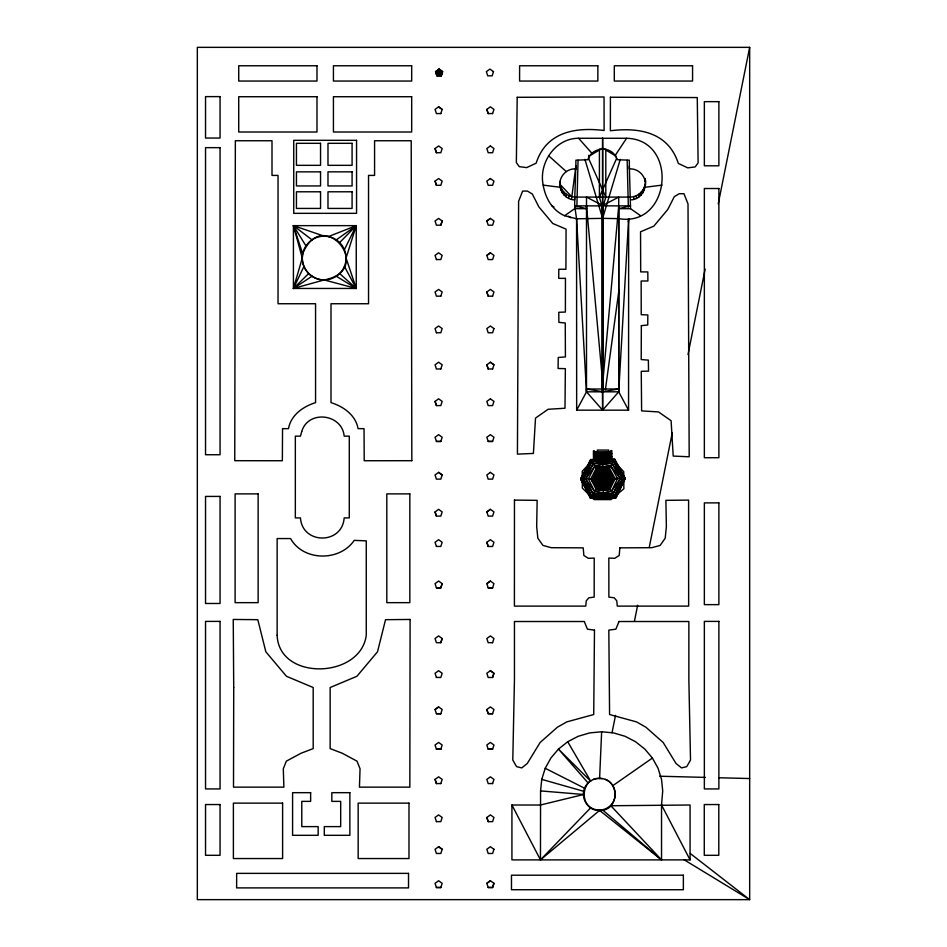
<?xml version="1.0" encoding="UTF-8"?>
<svg xmlns="http://www.w3.org/2000/svg" width="947" height="947" viewBox="0 0 947 947"><rect width="100%" height="100%" fill="white"/><g stroke="black" fill="none" stroke-linecap="round" stroke-linejoin="round"><path stroke-width="1.42" d="M618.722 218.627C670.973 227.73 678.916 139.564 626.606 138.274L578.617 138.274C555.202 138.132 538.512 163.144 543.187 185.115L560.103 187.269L559.831 181.469C558.706 190.501 565.217 199.604 574.687 199.924L575.883 166.104L571.491 199.296M560.932 190.146L560.103 184.452L571.491 196.479L574.687 197.094L630.536 197.094C639.805 196.787 647.073 187.553 645.108 178.474C647.369 188.264 641.379 199.616 630.536 199.924M562.269 192.797L562.269 189.968L560.932 187.328M564.069 195.118L564.069 192.288L562.269 189.968M566.27 197.012L566.27 194.194L564.069 192.288M568.768 198.432L568.768 195.615L566.27 194.194M628.252 221.716L628.654 218.793L628.559 410.169L576.664 410.169L586.501 391.821L576.569 218.793L574.687 205.866L630.536 205.866L618.722 208.683L630.536 208.683L640.598 215.727M559.831 184.286C559.618 175.775 567.265 168.116 575.883 168.933L575.883 166.104M618.722 389.004L601.925 391.821L618.722 205.866L618.722 389.004L586.501 389.004L586.501 391.821L602.612 410.169L618.722 391.821L628.654 218.793M543.187 185.115C545.354 197.935 552.219 210.352 564.625 215.727L574.687 208.683L586.501 208.683L586.501 205.866L603.286 389.004M588.75 158.137L588.75 155.308M601.925 389.004L601.925 205.866L599.415 197.094L599.415 149.093M602.612 389.513L602.635 138.274M605.796 149.093L605.796 197.094L603.286 205.866L603.286 391.821L586.501 389.004M540.571 790.911L540.465 859.888L599.593 810.395C620.072 811.271 620.072 777.712 599.593 778.576C579.126 777.712 579.126 811.271 599.593 810.395L661.539 859.888L661.539 805.009L662.711 790.911L661.539 779.381L658.058 768.277L652.412 758.05L644.824 749.089L635.567 741.738L625.008 736.269L613.549 732.907L601.641 731.771L589.721 732.907L578.274 736.269L567.715 741.738L558.458 749.089L550.87 758.05L545.223 768.277L541.743 779.381L540.571 790.911L583.683 794.486L540.465 805.009L511.925 805.009L511.925 859.888L690.079 859.888L690.079 805.009L610.851 805.743L661.539 859.888L602.706 810.087M602.813 391.821L602.612 410.169L602.41 391.821M576.865 207.085L578.061 160.232M438.828 72.67L439.349 72.919M599.593 778.576L601.641 731.771M302.697 253.784L302.271 258.058L293.428 288.456L356.25 288.456L356.25 225.646L293.428 225.646L293.428 288.456L324.17 279.945C376.338 270.108 322.525 204.54 302.697 253.784L293.428 225.646L324.17 236.158M605.393 389.726L618.912 290.374M612.034 732.741L615.526 715.352M634.443 621.173L637.639 605.228M649.275 547.271L672.263 432.791M687.984 354.545L705.148 269.055M718.24 203.842L749.669 47.35L197.331 47.35L197.331 899.65L749.669 899.65L749.669 47.35M564.625 215.727L576.569 218.793L602.612 218.366L620.285 159.356M328.443 236.572L356.25 225.646L346.069 258.058L356.25 288.456L324.17 279.945C312.463 280.123 302.105 269.765 302.271 258.058L293.428 225.646L312.013 239.84M439.751 72.528L439.515 73.286L438.177 72.434L439.124 71.747L440.059 72.434L439.704 73.535L438.544 73.535L438.177 72.434M438.319 72.481L439.124 71.901L439.609 73.416L438.627 73.416L439.124 72.067M439.929 73.854L440.414 72.327L439.124 71.38L437.822 72.327L438.319 73.854L439.834 73.712M440.142 74.174L440.781 72.221L440.142 74.174L438.094 74.174L437.455 72.221L439.124 71.001L440.781 72.221M440.639 74.86L441.574 71.984L439.124 70.196L436.674 71.984L437.609 74.86L440.639 74.86L441.184 72.09M441.574 71.984L440.509 74.659L437.739 74.659L436.674 71.984M441.326 75.831L442.675 71.641L439.124 69.06L435.561 71.641L436.922 75.831L441.326 75.831L440.781 75.05L442.498 71.7L441.207 75.677M440.923 75.263L442.036 71.842L439.124 69.723L436.129 71.806L437.277 75.31M440.817 113.593L442.166 109.402L438.615 106.822L435.052 109.402L436.413 113.593L440.793 113.557M440.817 225.185L442.166 220.994L440.817 225.185L436.413 225.185L435.052 220.994L438.615 218.414L442.166 220.994M492.594 113.593L493.955 109.402L490.392 106.822L486.829 109.402L488.19 113.593L492.57 113.557M440.817 296.174L442.166 291.984L438.615 289.403L435.052 291.984L436.413 296.174L440.793 296.139M440.817 368.987L442.166 364.808L438.615 362.216L435.052 364.808L436.413 368.987L440.793 368.951M440.817 441.444L442.166 437.265L438.615 434.673L435.052 437.265L436.413 441.444L440.817 441.444L436.413 441.444M492.594 296.174L493.955 291.984L490.392 289.403L486.829 291.984L488.19 296.174L492.57 296.139M442.166 474.956L440.817 479.135L436.413 479.135L435.052 474.956L438.615 472.364L442.166 474.956L438.615 472.364M492.594 368.987L493.955 364.808L490.392 362.216L486.829 364.808L488.19 368.987L492.57 368.951M440.817 587.815L442.166 583.636L440.817 587.815L436.413 587.815L435.052 583.636L438.615 581.044L442.166 583.636M492.594 441.444L493.955 437.265L490.392 434.673L486.829 437.265L488.19 441.444L492.594 441.444L488.214 441.409M442.166 638.527L440.817 642.705L436.413 642.705L435.052 638.527L438.615 635.934L442.166 638.527L440.817 642.705M440.817 713.695L442.166 709.516L438.615 706.924L435.052 709.516L436.413 713.695L440.817 713.695L436.413 713.695M492.594 587.815L493.955 583.636L490.392 581.044L486.829 583.636L488.19 587.815L492.594 587.815L488.19 587.815M440.817 749.195L442.166 745.005L438.615 742.424L435.052 745.005L436.413 749.195L440.817 749.195L436.413 749.195M440.817 783.595L442.166 779.405L438.615 776.824L435.052 779.405L436.413 783.595L440.793 783.548M492.594 642.705L493.955 638.527L490.392 635.934L486.829 638.527L488.19 642.705L492.57 642.67M492.594 677.472L493.908 673.293L490.392 670.701L486.829 673.281L488.19 677.472L492.594 677.472L493.955 673.281L490.392 670.736M442.166 849.293L440.817 853.484L436.413 853.484L435.052 849.293L438.615 846.713L442.166 849.293L438.615 846.748M492.594 713.695L493.955 709.516L490.392 706.924L486.829 709.516L488.19 713.695L492.594 713.695L488.214 713.659L486.876 709.516M440.817 887.517L442.166 883.326L438.615 880.746L435.052 883.326L436.413 887.517L440.817 887.517L436.413 887.517M492.594 749.195L493.955 745.005L490.392 742.424L486.829 745.005L488.19 749.195L492.594 749.195L488.214 749.16M492.594 783.595L493.955 779.405L490.392 776.824L486.829 779.405L488.19 783.595L492.57 783.548M493.908 883.338L492.594 887.517L488.19 887.517L486.829 883.326L490.392 880.746L493.955 883.326L492.594 887.517L488.214 887.481M607.572 485.574L598.622 485.444L595.13 478.886L599.262 473.015L606.518 472.884L609.631 478.637L606.116 483.136L599.901 483.183L597.924 478.839L600.919 475.761L601.807 477.252L601.57 480.2L598.516 485.669L607.572 485.574L610.922 478.614L607.134 471.748L598.599 471.89L595.13 478.886L598.516 485.669L607.465 485.361L610.922 478.614L607.134 471.748L601.57 480.2L599.581 478.815L600.919 475.761L598.599 471.89L595.521 478.886L598.741 485.314L590.407 498.229L580.618 478.969L590.644 459.52L614.745 459.248L625.209 478.448L615.893 497.921L590.727 497.731L580.618 478.969L590.952 460.005L604.991 459.934M599.415 197.094L616.71 158.232M600.055 474.329L597.924 478.839L600.718 481.715L605.24 481.703L608.116 478.661L605.772 474.234L600.055 474.329L596.421 478.862L599.131 484.521L606.909 484.45L610.519 478.614L625.209 478.448L615.893 497.921M581.115 478.969L590.727 497.731L614.437 495.743L624.665 478.46L613.407 461.461L602.896 462.077L593.378 463.781L585.613 478.922L594.692 491.576L610.046 489.22L615.088 478.566L609.406 468.09L602.919 466.599L594.87 466.102L585.613 478.922L593.177 493.92L614.437 495.743L615.562 497.435L624.736 478.46L614.485 459.686L590.952 460.005L581.115 478.969L590.703 497.779L615.562 497.435L624.736 478.46L614.449 459.733L590.952 460.005M590.644 459.52L597.155 469.641L607.891 470.588L612.247 478.602L608.376 486.734L597.036 487.942L590.798 478.851L596.243 468.232L610.708 465.924L620.238 478.507L613.04 493.683L591.828 496.015L581.174 478.969L590.916 459.958L614.449 459.733L625.209 478.448M312.013 276.264L293.428 288.456L303.94 266.427M599.262 473.015L596.421 478.862L599.901 483.183L605.24 481.703L606.459 478.685L604.955 475.69L600.919 475.761M344.4 249.677L356.25 225.646L336.339 239.84M605.772 474.234L609.631 478.637L606.909 484.45L598.622 485.444L595.379 478.886L598.717 472.115L607.027 471.961L614.485 459.686L624.665 478.46M613.254 493.955L615.597 497.483L590.727 497.731L581.174 478.969L592.041 461.71L602.884 460.254L613.407 461.461L622.664 478.484L614.437 495.743L610.046 489.22L597.036 487.942L592.431 478.839L597.155 469.641L609.406 468.09M615.088 478.566L609.087 487.8L597.735 486.865L593.662 478.815L597.829 470.706L608.542 469.511L613.467 478.59L609.087 487.8L596.101 489.386L590.798 478.851M598.374 471.547L594.645 478.803L598.291 486L608.376 486.734L613.467 478.59L607.891 470.588L598.374 471.547L606.991 472.08L611.277 478.614L607.796 485.882L597.735 486.865L592.431 478.839L580.618 478.969M612.247 478.602L607.796 485.882L598.693 485.361L595.355 478.803L598.776 472.174L597.155 469.641M598.717 472.115L595.521 478.886M612.212 463.485L614.485 459.686M598.776 472.174L594.645 478.803L598.693 485.361M441.124 75.547L437.112 75.547L436.437 71.889L435.561 71.641L436.946 75.784M437.609 74.86L437.052 72.09L437.845 74.517L440.391 74.517M438.094 74.174L440.035 74.008M438.319 73.854L437.822 72.327M488.19 368.987L486.876 364.82M436.413 821.653L435.052 817.462L438.615 814.917L442.166 817.462L440.817 821.653L436.437 821.605M488.19 821.653L486.876 817.474L490.392 814.882L493.955 817.462L492.594 821.653L488.19 821.653L486.876 817.474M436.413 152.727L435.087 148.549L438.615 145.956L442.166 148.537L440.817 152.727L436.413 152.727L435.052 148.537M436.413 185.292L435.087 181.114L438.615 178.521L442.166 181.114L440.817 185.292L436.413 185.292L435.052 181.114M488.19 113.593L486.876 109.414M436.413 259.573L435.052 255.394L438.615 252.802L442.166 255.394L440.817 259.573L436.437 259.537M436.413 332.764L435.052 328.585L438.615 325.993L442.166 328.585L440.817 332.764L436.437 332.728M488.19 296.174L486.876 291.996M436.413 405.588L435.087 401.41L438.615 398.817L442.166 401.398L440.817 405.588L436.413 405.588L435.052 401.398M436.413 516.091L435.087 511.925L438.615 509.32L442.166 511.913L440.817 516.091L436.413 516.091L435.052 511.913M436.413 546.466L435.052 542.288L438.615 539.695L442.166 542.288L440.817 546.466L436.437 546.431M436.413 587.815L440.793 587.779M488.19 546.466L486.876 542.288L490.392 539.695L493.955 542.288L492.594 546.466L488.19 546.466L486.876 542.288M436.413 677.472L435.052 673.281L438.615 670.701L442.166 673.281L440.817 677.472L436.437 677.436M590.703 497.779L593.023 494.204M436.413 783.595L435.087 779.417M645.108 181.303C643.865 173.94 636.834 168.294 629.329 168.933L629.329 160.197L617.302 159.712L615.1 155.58L626.606 138.274M615.1 155.58C608.578 145.151 591.271 147.969 587.909 159.712L575.883 160.197L575.883 168.933M587.164 466.113L582.239 471.227L582.275 476.85M590.762 807.72L540.465 859.888L511.925 805.009M339.653 242.562L356.25 225.646M293.428 288.456L308.686 273.541M613.183 497.802L611.052 499.602L594.018 499.602L592.076 497.684M617.456 494.18L623.86 488.759L623.813 480.247M435.738 71.7L439.124 69.249L442.498 71.7M439.124 69.368L435.869 71.735L437.112 75.547M436.437 71.889L439.124 69.948L439.124 69.06M436.887 72.031L439.124 70.196M437.052 72.09L439.124 70.599L440.982 72.138M439.124 71.001L437.455 72.221M490.392 145.956L486.829 148.537L488.19 152.727L492.594 152.727L493.955 148.537L490.392 145.992M490.392 178.521L486.829 181.114L488.19 185.292L492.594 185.292L493.955 181.114L490.392 178.557M486.876 221.006L490.392 218.414L493.955 220.994L492.594 225.185L488.19 225.185L486.829 220.994L490.392 218.449M486.876 255.406L490.392 252.802L493.955 255.394L492.594 259.573L488.19 259.573L486.829 255.394L490.392 252.849M490.392 398.817L486.829 401.398L488.19 405.588L492.594 405.588L493.955 401.398L490.392 398.853M490.392 472.364L486.829 474.956L488.19 479.135L492.594 479.135L493.955 474.956L490.392 472.399M486.876 511.925L490.392 509.32L493.955 511.913L492.594 516.091L488.19 516.091L486.829 511.913L490.392 509.368M486.876 583.636L490.392 581.079M435.087 709.516L438.615 706.959M486.876 883.338L490.392 880.781M601.807 477.252L599.581 478.815L600.718 481.715L606.459 478.685L604.115 477.217L601.807 477.252L607.465 485.361L610.661 478.614L606.991 472.08L609.927 477.525M612.827 785.655L652.412 758.05M589.105 156.172L602.221 148.324M601.925 205.866L618.722 197.094L618.722 391.821L628.559 410.169M442.131 109.414L438.615 106.857M439.917 72.481L439.124 72.221M662.036 185.115L645.108 187.269L645.108 184.452M593.662 478.815L598.291 486L605.95 485.373M610.046 489.22L607.347 485.231L611.277 478.614L607.37 471.44L602.943 471.784L602.884 459.863L614.745 459.248M590.407 498.229L615.562 497.435L591.828 496.015L583.186 478.945L592.041 461.71L602.896 462.077L612.129 463.568L622.664 478.484L613.04 493.683L603.251 493.174L593.177 493.92L583.186 478.945L593.378 463.781L612.129 463.568L620.238 478.507L611.49 491.363L603.251 493.174L594.692 491.576L588.336 478.886L594.87 466.102L602.908 464.243L610.708 465.924L617.527 478.543L611.49 491.363L596.101 489.386M592.431 478.839L610.661 478.614L606.518 472.884M610.779 451.683L594.586 451.873L594.692 460.053M594.609 453.234L610.803 453.045M593.461 453.909L594.503 453.897M610.815 453.708L611.857 453.696M594.621 454.596L610.815 454.406M594.645 455.969L610.839 455.779M593.497 456.987L594.538 456.975M610.851 456.785L611.892 456.774M594.657 457.33L610.851 457.141M594.669 458.691L610.862 458.502M437.964 74.34L440.272 74.34M437.467 75.05L440.781 75.05M437.194 75.429L441.042 75.429L442.237 71.771L439.124 69.51M618.722 391.821L586.501 391.821L586.501 197.094L603.286 205.866M601.57 480.2L604.34 480.212L604.115 477.217M584.926 159.356L602.612 218.366L618.521 218.627M659.668 776.22L705.397 777.404M718.678 777.747L749.669 778.552M596.243 468.232L608.542 469.511M597.829 470.706L607.37 471.44M602.422 778.541L599.321 778.233A15.921 15.921 0 0 0 596.208 778.541M583.695 797.256A15.921 15.921 0 0 0 596.208 809.768L602.422 809.768A15.921 15.921 0 0 0 605.405 779.44M574.687 205.866L586.501 208.683M439.171 72.457L439.124 71.747M541.743 779.381L583.991 791.384M596.208 809.768L600.362 810.975M568.768 195.615L571.491 196.479M545.223 768.277L584.903 788.401M602.99 148.324L616.118 156.172M684.148 859.781L749.669 899.65L690.304 853.531M336.339 276.264L356.25 288.456L344.4 266.427M551.592 205.475L553.995 207.002M568.401 216.188L570.804 217.727M439.124 69.948L441.799 71.889M439.124 70.398L441.361 72.031M439.124 71.167L440.604 72.256M490.392 362.263L493.908 364.82M548.585 155.699L566.27 171.561M339.653 273.541L356.25 288.456M604.955 475.69L608.116 478.661L606.116 483.136L599.131 484.521L595.379 478.886M589.152 494.808L582.334 488.096L582.298 481.064M611.052 457.934L613.005 460.064M616.911 464.314L623.753 471.748L623.789 477.418M578.617 138.274L591.958 153.331M588.347 783.24L558.458 749.089L590.762 781.263L567.715 741.738M590.916 459.958L593.201 463.474M293.428 225.646L305.964 245.889M661.539 805.009L690.079 859.888M588.513 158.232L605.796 197.094M629.329 166.104L630.536 208.683M627.163 160.232L628.358 207.085M603.109 485.622L603.322 497.293L603.286 494.429M602.884 460.135L602.919 462.988M611.928 459.851L611.821 450.618L610.779 450.63L610.886 459.863M594.574 460.053L594.456 450.819L593.426 450.831L593.532 460.064M602.588 138.274L602.612 218.366M576.569 218.793L576.664 410.169M644.291 187.328L644.291 190.146M642.954 189.968L642.954 192.797M641.143 192.288L641.143 195.118M638.953 194.194L638.953 197.012M636.443 195.615L636.443 198.432M633.732 196.479L633.732 199.296M608.696 452.832L608.696 450.074L597.368 450.074L597.368 452.832M574.687 197.094L574.687 208.683M583.53 796.238A15.921 15.921 0 0 1 583.53 792.071M583.695 791.041A15.921 15.921 0 0 1 588.063 782.897M588.821 782.186A15.921 15.921 0 0 1 590.466 780.92M593.224 779.44A15.921 15.921 0 0 1 595.201 778.777M514.458 500.111L514.41 606.116L585.755 606.116L586.264 600.824L588.833 597.794L594.171 597.119L594.219 558.067L588.336 558.316L583.849 555.475L583.198 547.851L551.272 547.697L542.939 545.436L537.849 538.204L536.677 526.627L537.15 500.336L514.458 500.111M233.72 687.51L233.507 787.146L283.887 787.146L283.295 768.763L286.349 761.151L300.992 753.267L313.185 748.615L313.185 687.51L286.444 676.288L265.835 651.785L257.809 619.681L233.246 619.456L233.72 687.51M565.454 278.359L565.383 312.048L558.789 312.285L558.872 322.347L565.264 323.01L565.418 356.924L558.245 357.469L558.079 368.478L565.359 368.655L564.992 408.24L548.1 409.282L535.517 418.089L533.398 453.435L517.429 454.134L518.613 201.273L522.649 191.081L527.42 191.081L532.332 194.04L538.879 206.896L552.764 223.48L566.069 229.138L565.915 269.268L558.801 269.279L558.718 278.359L565.454 278.359M610.413 97.233L610.365 130.757C639.734 127.123 668.345 132.473 678.348 163.452L687.782 167.868L695.181 166.909L698.117 162.86L697.264 97.565L610.413 97.233M641.344 325.661L641.202 359.576L648.364 360.12L648.529 371.129L641.261 371.295L641.616 410.891L658.52 411.933L671.103 420.728L673.21 456.087L689.191 456.785L688.007 203.925L683.971 193.721L679.2 193.721L674.288 196.68L667.742 209.536L653.844 226.132L640.551 231.79L640.693 271.907L647.819 271.919L647.89 280.999L641.155 281.01L641.237 314.7L647.831 314.937L647.748 324.999L641.344 325.661M282.537 428.66L282.36 460.739L234.749 460.692L235.353 140.748L272.002 140.748L272.002 175.408L278.039 175.408L278.039 303.738L315.564 303.738L315.564 402.629C303.111 406.512 290.942 415.023 288.48 428.66L282.537 428.66M410.098 619.456L409.838 787.146L359.446 787.146L360.049 768.763L356.983 761.151L342.341 753.267L330.148 748.615L330.148 687.51L356.901 676.288L377.51 651.785L385.536 619.681L410.098 619.456M594.479 630.11L593.722 714.535L566.827 721.886L557.392 727.225L540.11 742.519L527.301 763.46L521.761 767.91L516.565 766.632L512.789 760.039L514.446 679.839L514.446 621.516L584.287 621.516L587.436 629.187L594.479 630.11M517.204 97.304L516.352 162.6L519.287 166.648L526.686 167.607L536.132 163.204C546.123 132.213 574.734 126.874 604.103 130.497L604.056 96.985L517.204 97.304M277.14 635.236C278.844 681.331 360.724 678.786 366.264 635.236L366.264 540.867L354.225 540.37C339.831 561.63 303.348 561.453 290.575 538.559L277.14 538.559L277.14 635.236M619.859 547.851L619.196 555.475L614.721 558.316L608.826 558.067L608.885 597.119L614.212 597.794L616.781 600.824L617.29 606.116L688.647 606.116L688.599 500.111L665.895 500.336L666.368 526.627L665.208 538.204L660.118 545.436L651.773 547.697L619.859 547.851M301.714 431.572L300.448 436.153L295.334 436.153L295.334 517.902L300.448 517.902C302.306 544.726 342.305 544.726 344.175 517.902L349.289 517.902L349.289 436.153L344.175 436.153C342.139 413.685 308.154 409.554 301.714 431.572M493.482 71.641L492.12 75.831L487.717 75.831L486.367 71.641L489.919 69.06L493.482 71.641M493.955 328.585L492.594 332.764L488.19 332.764L486.829 328.585L490.392 325.993L493.955 328.585M493.955 849.293L492.594 853.484L488.19 853.484L486.829 849.293L490.392 846.713L493.955 849.293M619.018 621.516L615.87 629.187L608.826 630.11L609.584 714.535L636.479 721.886L645.913 727.225L663.196 742.519L676.004 763.46L681.544 767.91L686.741 766.632L690.517 760.039L688.86 679.839L688.86 621.516L619.018 621.516M609.88 479.94L607.347 485.231L609.927 479.951M411.827 460.692L364.216 460.739L364.039 428.66L358.096 428.66C355.634 415.023 343.453 406.512 331 402.629L331 303.738L368.537 303.738L368.537 175.408L374.574 175.408L374.574 140.748L411.211 140.748L411.827 460.692M316.985 65.769L238.727 65.769L238.727 81.051L316.985 81.051L316.985 65.769M411.685 65.769L333.427 65.769L333.427 81.051L411.685 81.051L411.685 65.769M597.853 65.769L519.595 65.769L519.595 81.051L597.853 81.051L597.853 65.769M692.565 65.769L614.307 65.769L614.307 81.051L692.565 81.051L692.565 65.769M220.059 96.618L205.535 96.618L205.535 138.049L220.059 138.049L220.059 96.618M316.985 96.724L238.727 96.724L238.727 132.012L316.985 132.012L316.985 96.724M411.685 96.724L333.427 96.724L333.427 132.012L411.685 132.012L411.685 96.724M718.88 101.649L704.355 101.649L704.355 165.796L718.88 165.796L718.88 101.649M356.557 140.322L293.736 140.322L293.736 213.335L356.557 213.335L356.557 140.322M320.548 143.317L296.447 143.317L296.447 165.334L320.548 165.334L320.548 143.317M352.083 143.317L327.982 143.317L327.982 165.334L352.083 165.334L352.083 143.317M220.059 147.661L205.535 147.661L205.535 454.738L220.059 454.738L220.059 147.661M320.548 171.857L296.447 171.857L296.447 185.943L320.548 185.943L320.548 171.857M352.083 171.857L327.982 171.857L327.982 185.943L352.083 185.943L352.083 171.857M718.88 188.512L704.355 188.512L704.355 457.721L718.88 457.721L718.88 188.512M320.548 191.791L296.447 191.791L296.447 208.435L320.548 208.435L320.548 191.791M352.083 191.791L327.982 191.791L327.982 208.435L352.083 208.435L352.083 191.791M258.129 493.884L235.105 493.884L235.105 602.659L258.129 602.659L258.129 493.884M409.838 493.884L386.802 493.884L386.802 602.659L409.838 602.659L409.838 493.884M220.059 496.417L205.535 496.417L205.535 603.476L220.059 603.476L220.059 496.417M718.88 502.881L704.355 502.881L704.355 604.636L718.88 604.636L718.88 502.881M220.059 621.398L205.535 621.398L205.535 788.934L220.059 788.934L220.059 621.398M718.88 621.398L704.355 621.398L704.355 788.934L718.88 788.934L718.88 621.398M310.64 792.675L292.587 792.675L292.587 835.313L318.156 835.313L318.156 826.613L301.785 826.613L301.785 801.375L310.64 801.375L310.64 792.675M349.869 792.675L331.829 792.675L331.829 801.375L340.683 801.375L340.683 826.613L324.3 826.613L324.3 835.313L349.869 835.313L349.869 792.675M282.608 803.127L233.388 803.127L233.388 858.55L282.608 858.55L282.608 803.127M408.986 803.127L358.167 803.127L358.167 858.55L408.986 858.55L408.986 803.127M220.059 804.548L205.535 804.548L205.535 855.307L220.059 855.307L220.059 804.548M718.797 804.548L704.272 804.548L704.272 855.307L718.797 855.307L718.797 804.548M408.524 873.371L236.643 873.371L236.643 887.895L408.524 887.895L408.524 873.371M683.355 875.206L511.475 875.206L511.475 889.73L683.355 889.73L683.355 875.206M309.74 274.512A21.899 21.899 0 0 0 345.643 262.319A21.899 21.899 0 0 0 317.138 237.318A21.899 21.899 0 0 0 309.74 274.512"/></g></svg>
